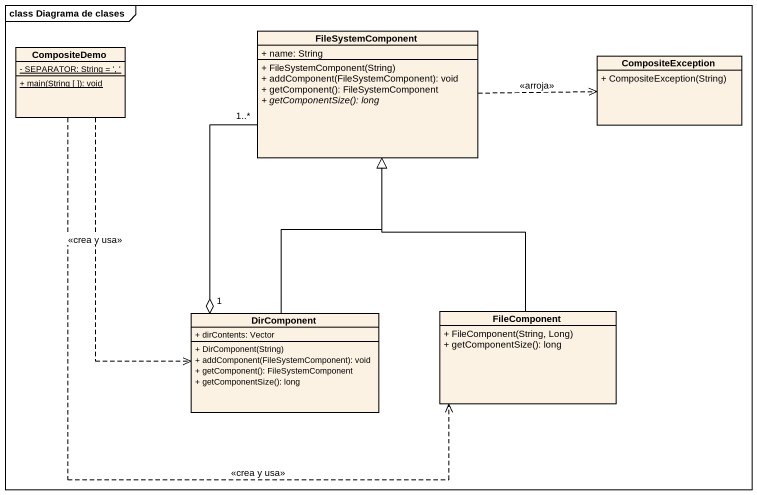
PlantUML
@startuml
mainframe class Diagrama de clases
hide circle
hide empty members
skinparam classAttributeIconSize 0
class CompositeDemo {
  {static} - SEPARATOR: String = ', '
  {static} + main(String [ ]): void
}
class FileSystemComponent {
  + name: String
  + FileSystemComponent(String)
  + addComponent(FileSystemComponent): void
  + getComponent(): FileSystemComponent
  {abstract} + getComponentSize(): long
}
class CompositeException {
  + CompositeException(String)
}
class DirComponent {
  + dirContents: Vector
  + DirComponent(String)
  + addComponent(FileSystemComponent): void
  + getComponent(): FileSystemComponent
  + getComponentSize(): long
}
class FileComponent {
  + FileComponent(String, Long)
  + getComponentSize(): long
}
CompositeDemo ..> DirComponent : <<crea y usa>>
CompositeDemo ..> FileComponent : <<crea y usa>>
FileSystemComponent .right.> CompositeException : <<arroja>>
FileSystemComponent "1..*" --o "1" DirComponent
DirComponent -up-|> FileSystemComponent
FileComponent -up-|> FileSystemComponent
@enduml
